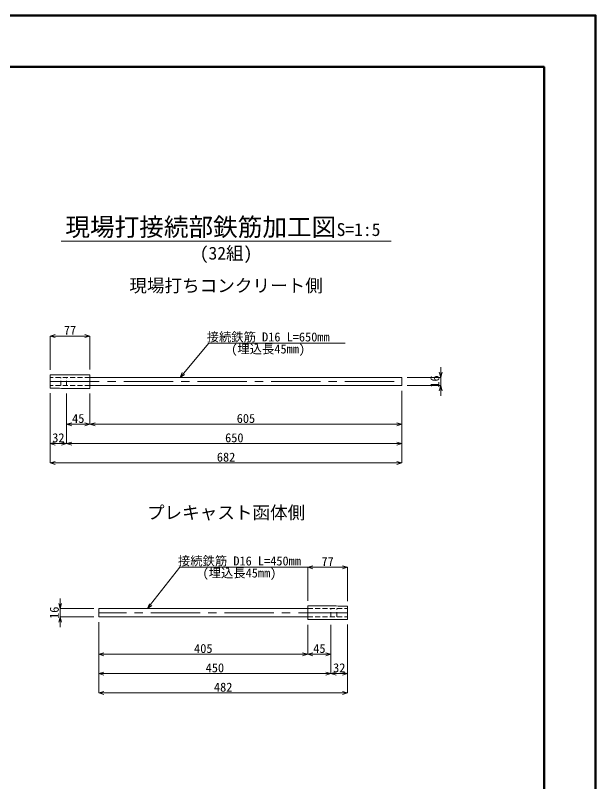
# Model space of a CAD drawing. Header units: millimetres. Extents: x 0 to 25230, y 0 to 17820.
# Drawn here: x 18482 to 25230, y 8878 to 17820 of the extents above; entities that cross this region are included whole.
import ezdxf
from ezdxf import colors
from ezdxf.entities.mleader import LeaderData, LeaderLine
from ezdxf.enums import TextEntityAlignment as Align
from ezdxf.math import Vec2, Vec3

# ---------------------------------------------------------------- set-up
doc = ezdxf.new("R2010")
doc.units = ezdxf.units.MM
doc.header["$LTSCALE"] = 30
doc.header["$PDMODE"] = 3
doc.header["$PDSIZE"] = -2
doc.linetypes.add('CENTER2', pattern=[28.575, 19.05, -3.175, 3.175, -3.175])
doc.linetypes.add('HIDDEN2', pattern=[4.7625, 3.175, -1.5875])
for name, color, linetype, lineweight in [('0タイトル', 7, 'Continuous', 13), ('0中心線', 7, 'CENTER2', 5), ('0寸法', 7, 'Continuous', 5), ('0文字', 41, 'Continuous', 5), ('3機械式継手', 220, 'Continuous', 13), ('D-TTL', 2, 'Continuous', 50)]:
    doc.layers.add(name, color=color, linetype=linetype, lineweight=lineweight)
doc.styles.get("Standard").update_dxf_attribs({"font": 'MS Gothic.ttf'})
doc.styles.add('寸法文字', font='MS Gothic.ttf')
doc.styles.add('文字', font='MS Gothic.ttf')
doc.dimstyles.new('1／5', dxfattribs={"dimscale": 30, "dimtxt": 3.5, "dimasz": 2, "dimexe": 0, "dimexo": 2, "dimgap": 0.5, "dimtad": 1, "dimdec": 1, "dimlfac": 0.166667, "dimdsep": 46, "dimtxsty": 'Standard', "dimblk": 'OPEN30', "dimcen": 2.5, "dimclrd": 256, "dimclre": 256, "dimclrt": 256, "dimadec": 0, "dimazin": 0, "dimtfac": 1, "dimtdec": 1, "dimtix": 1, "dimtmove": 2, "dimatfit": 3, "dimldrblk": 'OPEN30', "dimfxl": 1, "dimlwd": -1, "dimlwe": -1, "dimarcsym": 0})

# ---------------------------------------------------------------- blocks, each defined once
blk = doc.blocks.new('_Open30')
at = {"color": 0, "linetype": 'ByBlock', "lineweight": -2}
for p, q in [((-1, 0.27), (0, 0)), ((0, 0), (-1, -0.27)), ((0, 0), (-1, 0))]:
    blk.add_line(p, q, dxfattribs=at)
blk = doc.blocks.new('*D1')
at = {"layer": '0寸法', "transparency": 16777216}
for p, q in [((18886, 13694.7), (18886, 14087.7)), ((19288, 14087.7), (18946, 14087.7)), ((19348, 13697.7), (19348, 14087.7))]:
    blk.add_line(p, q, dxfattribs=at)
at = {"layer": 'Defpoints', "color": 0, "transparency": 16777216}
for p in [(18886, 14087.7), (18886, 13634.7), (19348, 13637.7)]:
    blk.add_point(p, dxfattribs=at)
at = {"layer": '0寸法', "transparency": 16777216, "xscale": 60, "yscale": 60, "zscale": 60, "rotation": 180}
blk.add_blockref('_Open30', (18886, 14087.7), dxfattribs=at)
at = {"layer": '0寸法', "transparency": 16777216, "xscale": 60, "yscale": 60, "zscale": 60}
blk.add_blockref('_Open30', (19348, 14087.7), dxfattribs=at)
at = {"layer": '0寸法', "transparency": 16777216, "insert": (19117, 14155.2), "char_height": 105, "attachment_point": 5}
blk.add_mtext('77', dxfattribs=at)
blk = doc.blocks.new('*D2')
at = {"layer": '0寸法', "transparency": 16777216}
for p, q in [((19348, 13418.7), (19348, 13060.2)), ((22978, 13450.2), (22978, 13060.2)), ((22918, 13060.2), (19408, 13060.2))]:
    blk.add_line(p, q, dxfattribs=at)
at = {"layer": 'Defpoints', "color": 0, "transparency": 16777216}
for p in [(22978, 13510.2), (19348, 13478.7), (19348, 13060.2)]:
    blk.add_point(p, dxfattribs=at)
at = {"layer": '0寸法', "transparency": 16777216, "xscale": 60, "yscale": 60, "zscale": 60, "rotation": 180}
blk.add_blockref('_Open30', (19348, 13060.2), dxfattribs=at)
at = {"layer": '0寸法', "transparency": 16777216, "xscale": 60, "yscale": 60, "zscale": 60}
blk.add_blockref('_Open30', (22978, 13060.2), dxfattribs=at)
at = {"layer": '0寸法', "transparency": 16777216, "insert": (21163, 13127.7), "char_height": 105, "attachment_point": 5}
blk.add_mtext('605', dxfattribs=at)
blk = doc.blocks.new('*D3')
at = {"layer": '0寸法', "transparency": 16777216}
for p, q in [((19078, 13418.7), (19078, 13060.2)), ((19348, 13418.7), (19348, 13060.2)), ((19288, 13060.2), (19138, 13060.2))]:
    blk.add_line(p, q, dxfattribs=at)
at = {"layer": 'Defpoints', "color": 0, "transparency": 16777216}
for p in [(19078, 13478.7), (19348, 13478.7), (19078, 13060.2)]:
    blk.add_point(p, dxfattribs=at)
at = {"layer": '0寸法', "transparency": 16777216, "xscale": 60, "yscale": 60, "zscale": 60, "rotation": 180}
blk.add_blockref('_Open30', (19078, 13060.2), dxfattribs=at)
at = {"layer": '0寸法', "transparency": 16777216, "xscale": 60, "yscale": 60, "zscale": 60}
blk.add_blockref('_Open30', (19348, 13060.2), dxfattribs=at)
at = {"layer": '0寸法', "transparency": 16777216, "insert": (19213, 13127.7), "char_height": 105, "attachment_point": 5}
blk.add_mtext('45', dxfattribs=at)
blk = doc.blocks.new('*D4')
at = {"layer": '0寸法', "transparency": 16777216}
for p, q in [((18886, 13421.7), (18886, 12835.2)), ((19078, 13418.7), (19078, 12835.2)), ((18946, 12835.2), (19018, 12835.2))]:
    blk.add_line(p, q, dxfattribs=at)
at = {"layer": 'Defpoints', "color": 0, "transparency": 16777216}
for p in [(18886, 13481.7), (19078, 13478.7), (19078, 12835.2)]:
    blk.add_point(p, dxfattribs=at)
at = {"layer": '0寸法', "transparency": 16777216, "xscale": 60, "yscale": 60, "zscale": 60, "rotation": 180}
blk.add_blockref('_Open30', (18886, 12835.2), dxfattribs=at)
at = {"layer": '0寸法', "transparency": 16777216, "xscale": 60, "yscale": 60, "zscale": 60}
blk.add_blockref('_Open30', (19078, 12835.2), dxfattribs=at)
at = {"layer": '0寸法', "transparency": 16777216, "insert": (18982, 12902.7), "char_height": 105, "attachment_point": 5}
blk.add_mtext('32', dxfattribs=at)
blk = doc.blocks.new('*D5')
at = {"layer": '0寸法', "transparency": 16777216}
for p, q in [((19078, 13418.7), (19078, 12835.2)), ((22978, 13450.2), (22978, 12835.2)), ((19138, 12835.2), (22918, 12835.2))]:
    blk.add_line(p, q, dxfattribs=at)
at = {"layer": 'Defpoints', "color": 0, "transparency": 16777216}
for p in [(22978, 13510.2), (19078, 13478.7), (22978, 12835.2)]:
    blk.add_point(p, dxfattribs=at)
at = {"layer": '0寸法', "transparency": 16777216, "xscale": 60, "yscale": 60, "zscale": 60, "rotation": 180}
blk.add_blockref('_Open30', (19078, 12835.2), dxfattribs=at)
at = {"layer": '0寸法', "transparency": 16777216, "xscale": 60, "yscale": 60, "zscale": 60}
blk.add_blockref('_Open30', (22978, 12835.2), dxfattribs=at)
at = {"layer": '0寸法', "transparency": 16777216, "insert": (21028, 12902.7), "char_height": 105, "attachment_point": 5}
blk.add_mtext('650', dxfattribs=at)
blk = doc.blocks.new('*D6')
at = {"layer": '0寸法', "transparency": 16777216}
for p, q in [((18886, 13421.7), (18886, 12610.2)), ((22978, 13450.2), (22978, 12610.2)), ((22918, 12610.2), (18946, 12610.2))]:
    blk.add_line(p, q, dxfattribs=at)
at = {"layer": 'Defpoints', "color": 0, "transparency": 16777216}
for p in [(22978, 13510.2), (18886, 13481.7), (18886, 12610.2)]:
    blk.add_point(p, dxfattribs=at)
at = {"layer": '0寸法', "transparency": 16777216, "xscale": 60, "yscale": 60, "zscale": 60, "rotation": 180}
blk.add_blockref('_Open30', (18886, 12610.2), dxfattribs=at)
at = {"layer": '0寸法', "transparency": 16777216, "xscale": 60, "yscale": 60, "zscale": 60}
blk.add_blockref('_Open30', (22978, 12610.2), dxfattribs=at)
at = {"layer": '0寸法', "transparency": 16777216, "insert": (20932, 12677.7), "char_height": 105, "attachment_point": 5}
blk.add_mtext('682', dxfattribs=at)
blk = doc.blocks.new('*D14')
at = {"layer": '0寸法', "transparency": 16777216}
for p, q in [((23428, 13666.2), (23428, 13726.2)), ((23038, 13606.2), (23428, 13606.2)), ((23428, 13510.2), (23428, 13606.2)), ((23038, 13510.2), (23428, 13510.2)), ((23428, 13450.2), (23428, 13390.2))]:
    blk.add_line(p, q, dxfattribs=at)
at = {"layer": 'Defpoints', "color": 0, "transparency": 16777216}
for p in [(22978, 13606.2), (23428, 13606.2), (22978, 13510.2)]:
    blk.add_point(p, dxfattribs=at)
at = {"layer": '0寸法', "transparency": 16777216, "xscale": 60, "yscale": 60, "zscale": 60}
for p, rotation in [((23428, 13606.2), 270), ((23428, 13510.2), 90)]:
    blk.add_blockref('_Open30', p, dxfattribs=dict(at, rotation=rotation))
at = {"layer": '0寸法', "transparency": 16777216, "insert": (23360.5, 13558.2), "char_height": 105, "attachment_point": 5, "rotation": 90}
blk.add_mtext('16', dxfattribs=at)
blk = doc.blocks.new('*D7')
at = {"layer": '0寸法', "transparency": 16777216}
for p, q in [((21882.3, 11006.1), (21882.3, 11396.1)), ((21942.3, 11396.1), (22284.3, 11396.1)), ((22344.3, 11003.1), (22344.3, 11396.1))]:
    blk.add_line(p, q, dxfattribs=at)
at = {"layer": 'Defpoints', "color": 0, "transparency": 16777216}
for p in [(22344.3, 11396.1), (21882.3, 10946.1), (22344.3, 10943.1)]:
    blk.add_point(p, dxfattribs=at)
at = {"layer": '0寸法', "transparency": 16777216, "xscale": 60, "yscale": 60, "zscale": 60, "rotation": 180}
blk.add_blockref('_Open30', (21882.3, 11396.1), dxfattribs=at)
at = {"layer": '0寸法', "transparency": 16777216, "xscale": 60, "yscale": 60, "zscale": 60}
blk.add_blockref('_Open30', (22344.3, 11396.1), dxfattribs=at)
at = {"layer": '0寸法', "transparency": 16777216, "insert": (22113.3, 11463.6), "char_height": 105, "attachment_point": 5}
blk.add_mtext('77', dxfattribs=at)
blk = doc.blocks.new('*D8')
at = {"layer": '0寸法', "transparency": 16777216}
for p, q in [((19452.3, 10758.6), (19452.3, 10383.1)), ((21882.3, 10727.1), (21882.3, 10383.1)), ((19512.3, 10383.1), (21822.3, 10383.1))]:
    blk.add_line(p, q, dxfattribs=at)
at = {"layer": 'Defpoints', "color": 0, "transparency": 16777216}
for p in [(19452.3, 10818.6), (21882.3, 10787.1), (21882.3, 10383.1)]:
    blk.add_point(p, dxfattribs=at)
at = {"layer": '0寸法', "transparency": 16777216, "xscale": 60, "yscale": 60, "zscale": 60, "rotation": 180}
blk.add_blockref('_Open30', (19452.3, 10383.1), dxfattribs=at)
at = {"layer": '0寸法', "transparency": 16777216, "xscale": 60, "yscale": 60, "zscale": 60}
blk.add_blockref('_Open30', (21882.3, 10383.1), dxfattribs=at)
at = {"layer": '0寸法', "transparency": 16777216, "insert": (20667.3, 10450.6), "char_height": 105, "attachment_point": 5}
blk.add_mtext('405', dxfattribs=at)
blk = doc.blocks.new('*D9')
at = {"layer": '0寸法', "transparency": 16777216}
for p, q in [((21882.3, 10727.1), (21882.3, 10383.1)), ((22152.3, 10727.1), (22152.3, 10383.1)), ((21942.3, 10383.1), (22092.3, 10383.1))]:
    blk.add_line(p, q, dxfattribs=at)
at = {"layer": 'Defpoints', "color": 0, "transparency": 16777216}
for p in [(21882.3, 10787.1), (22152.3, 10787.1), (22152.3, 10383.1)]:
    blk.add_point(p, dxfattribs=at)
at = {"layer": '0寸法', "transparency": 16777216, "xscale": 60, "yscale": 60, "zscale": 60, "rotation": 180}
blk.add_blockref('_Open30', (21882.3, 10383.1), dxfattribs=at)
at = {"layer": '0寸法', "transparency": 16777216, "xscale": 60, "yscale": 60, "zscale": 60}
blk.add_blockref('_Open30', (22152.3, 10383.1), dxfattribs=at)
at = {"layer": '0寸法', "transparency": 16777216, "insert": (22017.3, 10450.6), "char_height": 105, "attachment_point": 5}
blk.add_mtext('45', dxfattribs=at)
blk = doc.blocks.new('*D10')
at = {"layer": '0寸法', "transparency": 16777216}
for p, q in [((22152.3, 10727.1), (22152.3, 10158.1)), ((22344.3, 10730.1), (22344.3, 10158.1)), ((22284.3, 10158.1), (22212.3, 10158.1))]:
    blk.add_line(p, q, dxfattribs=at)
at = {"layer": 'Defpoints', "color": 0, "transparency": 16777216}
for p in [(22152.3, 10787.1), (22344.3, 10790.1), (22152.3, 10158.1)]:
    blk.add_point(p, dxfattribs=at)
at = {"layer": '0寸法', "transparency": 16777216, "xscale": 60, "yscale": 60, "zscale": 60, "rotation": 180}
blk.add_blockref('_Open30', (22152.3, 10158.1), dxfattribs=at)
at = {"layer": '0寸法', "transparency": 16777216, "xscale": 60, "yscale": 60, "zscale": 60}
blk.add_blockref('_Open30', (22344.3, 10158.1), dxfattribs=at)
at = {"layer": '0寸法', "transparency": 16777216, "insert": (22248.3, 10225.6), "char_height": 105, "attachment_point": 5}
blk.add_mtext('32', dxfattribs=at)
blk = doc.blocks.new('*D11')
at = {"layer": '0寸法', "transparency": 16777216}
for p, q in [((19452.3, 10758.6), (19452.3, 10158.1)), ((22152.3, 10727.1), (22152.3, 10158.1)), ((22092.3, 10158.1), (19512.3, 10158.1))]:
    blk.add_line(p, q, dxfattribs=at)
at = {"layer": 'Defpoints', "color": 0, "transparency": 16777216}
for p in [(19452.3, 10818.6), (22152.3, 10787.1), (19452.3, 10158.1)]:
    blk.add_point(p, dxfattribs=at)
at = {"layer": '0寸法', "transparency": 16777216, "xscale": 60, "yscale": 60, "zscale": 60, "rotation": 180}
blk.add_blockref('_Open30', (19452.3, 10158.1), dxfattribs=at)
at = {"layer": '0寸法', "transparency": 16777216, "xscale": 60, "yscale": 60, "zscale": 60}
blk.add_blockref('_Open30', (22152.3, 10158.1), dxfattribs=at)
at = {"layer": '0寸法', "transparency": 16777216, "insert": (20802.3, 10225.6), "char_height": 105, "attachment_point": 5}
blk.add_mtext('450', dxfattribs=at)
blk = doc.blocks.new('*D12')
at = {"layer": '0寸法', "transparency": 16777216}
for p, q in [((19452.3, 10758.6), (19452.3, 9933.1)), ((22344.3, 10730.1), (22344.3, 9933.1)), ((19512.3, 9933.1), (22284.3, 9933.1))]:
    blk.add_line(p, q, dxfattribs=at)
at = {"layer": 'Defpoints', "color": 0, "transparency": 16777216}
for p in [(19452.3, 10818.6), (22344.3, 10790.1), (22344.3, 9933.1)]:
    blk.add_point(p, dxfattribs=at)
at = {"layer": '0寸法', "transparency": 16777216, "xscale": 60, "yscale": 60, "zscale": 60, "rotation": 180}
blk.add_blockref('_Open30', (19452.3, 9933.1), dxfattribs=at)
at = {"layer": '0寸法', "transparency": 16777216, "xscale": 60, "yscale": 60, "zscale": 60}
blk.add_blockref('_Open30', (22344.3, 9933.1), dxfattribs=at)
at = {"layer": '0寸法', "transparency": 16777216, "insert": (20898.3, 10000.6), "char_height": 105, "attachment_point": 5}
blk.add_mtext('482', dxfattribs=at)
blk = doc.blocks.new('*D13')
at = {"layer": '0寸法', "transparency": 16777216}
for p, q in [((19002.3, 10974.6), (19002.3, 11034.6)), ((19392.3, 10914.6), (19002.3, 10914.6)), ((19002.3, 10818.6), (19002.3, 10914.6)), ((19392.3, 10818.6), (19002.3, 10818.6)), ((19002.3, 10758.6), (19002.3, 10698.6))]:
    blk.add_line(p, q, dxfattribs=at)
at = {"layer": 'Defpoints', "color": 0, "transparency": 16777216}
for p in [(19002.3, 10914.6), (19452.3, 10914.6), (19452.3, 10818.6)]:
    blk.add_point(p, dxfattribs=at)
at = {"layer": '0寸法', "transparency": 16777216, "xscale": 60, "yscale": 60, "zscale": 60}
for p, rotation in [((19002.3, 10914.6), 270), ((19002.3, 10818.6), 90)]:
    blk.add_blockref('_Open30', p, dxfattribs=dict(at, rotation=rotation))
at = {"layer": '0寸法', "transparency": 16777216, "insert": (18934.8, 10866.6), "char_height": 105, "attachment_point": 5, "rotation": 90}
blk.add_mtext('16', dxfattribs=at)

msp = doc.modelspace()

# ---------------------------------------------------------------- linework, layer by layer
at = {"layer": '0タイトル'}
msp.add_line((22851.8, 15191.01), (19012.3, 15191.01), dxfattribs=at)
at = {"layer": '0中心線'}
for p, q in [((18886.05, 13558.19), (22978.05, 13558.19)), ((22344.28, 10866.58), (19452.28, 10866.58))]:
    msp.add_line(p, q, dxfattribs=at)
at = {"layer": '3機械式継手'}
for p, q in [((18886.05, 13634.69), (18886.05, 13481.69)), ((18994.05, 13634.69), (18886.05, 13634.69)), ((18994.05, 13634.69), (19018.05, 13637.69)), ((19348.05, 13637.69), (19018.05, 13637.69)), ((19348.05, 13478.69), (19348.05, 13637.69)), ((19348.05, 13606.19), (22978.05, 13606.19)), ((22978.05, 13510.19), (22978.05, 13606.19)), ((19348.05, 13510.19), (22978.05, 13510.19)), ((18994.05, 13481.69), (18886.05, 13481.69)), ((18994.05, 13481.69), (19018.05, 13478.69)), ((19348.05, 13478.69), (19018.05, 13478.69)), ((21882.28, 10914.58), (19452.28, 10914.58)), ((19452.28, 10818.58), (19452.28, 10914.58)), ((21882.28, 10787.08), (21882.28, 10946.08)), ((21882.28, 10946.08), (22212.28, 10946.08)), ((22236.28, 10943.08), (22212.28, 10946.08)), ((22236.28, 10943.08), (22344.28, 10943.08)), ((22344.28, 10943.08), (22344.28, 10790.08)), ((21882.28, 10818.58), (19452.28, 10818.58)), ((21882.28, 10787.08), (22212.28, 10787.08)), ((22236.28, 10790.08), (22212.28, 10787.08)), ((22236.28, 10790.08), (22344.28, 10790.08))]:
    msp.add_line(p, q, dxfattribs=at)
at = {"layer": '3機械式継手', "linetype": 'HIDDEN2', "ltscale": 0.6}
for p, q in [((19348.05, 13606.19), (18886.05, 13606.19)), ((19012.05, 13510.19), (19012.05, 13606.19)), ((19078.05, 13510.19), (19078.05, 13606.19)), ((19348.05, 13510.19), (18886.05, 13510.19)), ((21882.28, 10914.58), (22344.28, 10914.58)), ((22152.28, 10818.58), (22152.28, 10914.58)), ((22218.28, 10818.58), (22218.28, 10914.58)), ((21882.28, 10818.58), (22344.28, 10818.58))]:
    msp.add_line(p, q, dxfattribs=at)
at = {"layer": 'D-TTL'}
for points in [[(0, 0), (25230, 0), (25230, 17820), (0, 17820)], [(600, 600), (24630, 600), (24630, 17220), (600, 17220)]]:
    msp.add_lwpolyline(points, close=True, dxfattribs=at)

# ---------------------------------------------------------------- texts
at = {"layer": '0タイトル', "style": '文字'}
for s, height, p in [('現場打接続部鉄筋加工図', 210, (19062.51, 15251.8)), ('S=1:5', 150, (22217.26, 15251.8))]:
    msp.add_text(s, height=height, dxfattribs=at).set_placement(p)
at = {"layer": '0タイトル'}
for s, p in [('(32組)', (20932.05, 14932.27)), ('現場打ちコンクリート側', (20932.05, 14554.58)), ('プレキャスト函体側', (20932.05, 11912.97))]:
    msp.add_text(s, height=150, dxfattribs=at).set_placement(p, align=Align.BOTTOM_CENTER)

# ---------------------------------------------------------------- dimensions: what is measured, and where the dimension line sits
at = {"layer": '0寸法'}
for base, p1, p2, angle, picture, middle in [((18886.05, 14087.69), (19348.05, 13637.69), (18886.05, 13634.69), 180, '*D1', (19117.05, 14155.19)), ((23428.05, 13606.19), (22978.05, 13510.19), (22978.05, 13606.19), 90, '*D14', (23360.55, 13558.19)), ((18886.05, 12610.19), (22978.05, 13510.19), (18886.05, 13481.69), 180, '*D6', (20932.05, 12677.69)), ((22978.05, 12835.19), (19078.05, 13478.69), (22978.05, 13510.19), 180, '*D5', (21028.05, 12902.69)), ((19348.05, 13060.19), (22978.05, 13510.19), (19348.05, 13478.69), 180, '*D2', (21163.05, 13127.69)), ((19078.05, 12835.19), (18886.05, 13481.69), (19078.05, 13478.69), 180, '*D4', (18982.05, 12902.69)), ((19078.05, 13060.19), (19348.05, 13478.69), (19078.05, 13478.69), 180, '*D3', (19213.05, 13127.69)), ((19002.28, 10914.58), (19452.28, 10818.58), (19452.28, 10914.58), 90, '*D13', (18934.78, 10866.58))]:
    dim = msp.add_linear_dim(base=base, p1=p1, p2=p2, angle=angle, dimstyle='1／5', dxfattribs=at)
    dim.commit()
    dim.dimension.update_dxf_attribs({"geometry": picture, "text_midpoint": middle})
for base, p1, p2, picture, middle in [((22344.28, 11396.08), (21882.28, 10946.08), (22344.28, 10943.08), '*D7', (22113.28, 11463.58)), ((21882.28, 10383.1), (19452.28, 10818.58), (21882.28, 10787.08), '*D8', (20667.28, 10450.6)), ((19452.28, 10158.1), (22152.28, 10787.08), (19452.28, 10818.58), '*D11', (20802.28, 10225.6)), ((22344.28, 9933.1), (19452.28, 10818.58), (22344.28, 10790.08), '*D12', (20898.28, 10000.6)), ((22152.28, 10383.1), (21882.28, 10787.08), (22152.28, 10787.08), '*D9', (22017.28, 10450.6)), ((22152.28, 10158.1), (22344.28, 10790.08), (22152.28, 10787.08), '*D10', (22248.28, 10225.6))]:
    dim = msp.add_linear_dim(base=base, p1=p1, p2=p2, dimstyle='1／5', dxfattribs=at)
    dim.commit()
    dim.dimension.update_dxf_attribs({"geometry": picture, "text_midpoint": middle})

# ---------------------------------------------------------------- leaders
at = {"layer": '0文字'}
ml = msp.add_multileader_mtext('Standard', dxfattribs=at)
ml.set_content('接続鉄筋 D16 L=650mm\\P(埋込長45mm)', color=256, style='寸法文字')
ml.set_leader_properties(color=256, linetype='ByLayer', lineweight=-1)
ml.set_arrow_properties(name='OPEN30')
ml.build(insert=Vec2(0, 0))
ml.multileader.update_dxf_attribs({"text_left_attachment_type": 6, "text_right_attachment_type": 6, "dogleg_length": 0.5, "arrow_head_size": 60, "scale": 30})
ctx = ml.context
ctx.base_point, ctx.scale, ctx.char_height, ctx.arrow_head_size, ctx.landing_gap_size, ctx.plane_origin = Vec3(20744.77, 14003.56), 30, 105, 60, 0, Vec3(20307.31, 14908.49)
ctx.left_attachment, ctx.right_attachment, ctx.text_align_type = 6, 6, 1
notes = []
notes.append((ctx, [(0, (1, 1, 0), (20729.77, 14003.56), (1, 0), 15, [(0, [(20396.42, 13606.19)], 0, [])])]))
ctx.mtext.insert, ctx.mtext.alignment, ctx.mtext.line_spacing_factor, ctx.mtext.flow_direction = Vec3(21421.41, 14129.56), 2, 0.8, 5
ml = msp.add_multileader_mtext('Standard', dxfattribs=at)
ml.set_content('接続鉄筋 D16 L=450mm\\P(埋込長45mm)', color=256, style='寸法文字')
ml.set_leader_properties(color=256, linetype='ByLayer', lineweight=-1)
ml.set_arrow_properties(name='OPEN30')
ml.build(insert=Vec2(0, 0))
ml.multileader.update_dxf_attribs({"text_left_attachment_type": 6, "text_right_attachment_type": 6, "dogleg_length": 0.5, "arrow_head_size": 60, "scale": 30})
ctx = ml.context
ctx.base_point, ctx.scale, ctx.char_height, ctx.arrow_head_size, ctx.landing_gap_size, ctx.plane_origin = Vec3(20410.81, 11396.41), 30, 105, 60, 0, Vec3(19873.35, 12301.35)
ctx.left_attachment, ctx.right_attachment, ctx.text_align_type = 6, 6, 1
notes.append((ctx, [(0, (1, 1, 0), (20395.81, 11396.41), (1, 0), 15, [(0, [(20017.63, 10914.58)], 0, [])])]))
ctx.mtext.insert, ctx.mtext.alignment, ctx.mtext.line_spacing_factor, ctx.mtext.flow_direction = Vec3(21087.45, 11522.41), 2, 0.8, 5
for ctx, leaders in notes:
    for number, flags, end, landing, length, lines in leaders:
        leader = LeaderData()
        leader.index, (leader.has_last_leader_line, leader.has_dogleg_vector, leader.attachment_direction) = number, flags
        leader.last_leader_point, leader.dogleg_vector, leader.dogleg_length = Vec3(end), Vec3(landing), length
        for number, points, colour, breaks in lines:
            line = LeaderLine()
            line.index, line.vertices, line.color, line.breaks = number, Vec3.list(points), colors.encode_raw_color(colour), breaks
            leader.lines.append(line)
        ctx.leaders.append(leader)

doc.saveas('drawing.dxf')
